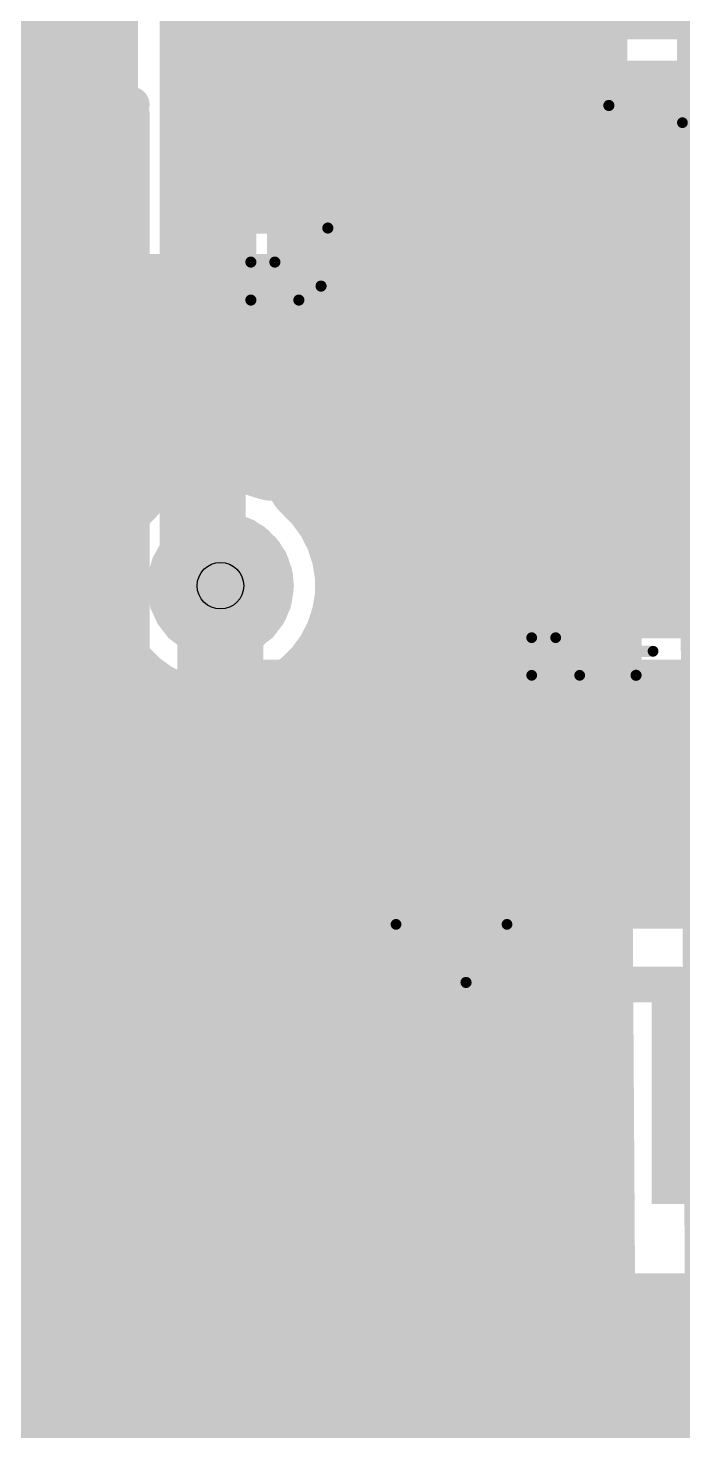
# Model space of a CAD drawing. Extents: x 0 to 1.5, y 0 to 3.74.
# Drawn here: x 0.3472 to 0.5302, y 1.3952 to 1.7866 of the extents above; entities that cross this region are included whole.
import ezdxf

# ---------------------------------------------------------------- set-up
doc = ezdxf.new("R2010")
doc.units = 0
for name, color, linetype in [('Bottom', 6, 'CONTINUOUS'), ('Drill_Bottom', 8, 'CONTINUOUS'), ('Drill_Top', 7, 'CONTINUOUS'), ('Edge_Bottom', 17, 'CONTINUOUS'), ('Edge_Top', 16, 'CONTINUOUS'), ('Top', 5, 'CONTINUOUS'), ('Top_Mask', 3, 'CONTINUOUS'), ('Top_Paste', 4, 'CONTINUOUS'), ('Top_Silk', 2, 'CONTINUOUS')]:
    doc.layers.add(name, color=color, linetype=linetype)

msp = doc.modelspace()

# ---------------------------------------------------------------- linework, layer by layer
at = {"layer": 'Bottom', "linetype": 'CONTINUOUS'}
for points, const_width in [([(0.507, 1.0126), (0.4982, 2.4035)], 0.025), ([(0.5371, 2.3968), (0.5459, 1.0176)], 0.025), ([(0.4265, 1.889), (0.4265, 1.6605)], 0.025), ([(0.396, 1.889), (0.396, 1.636)], 0.008), ([(0.3655, 1.6471), (0.3655, 1.8764)], 0.025), ([(0.2013, 1.7826), (0.363, 1.7826)], 0.025), ([(0.429, 1.7826), (0.4995, 1.7826)], 0.025), ([(0.2013, 1.7577), (0.363, 1.7577)], 0.025), ([(0.429, 1.7577), (0.4997, 1.7577)], 0.025), ([(0.2013, 1.7329), (0.363, 1.7329)], 0.025), ([(0.429, 1.7329), (0.4999, 1.7329)], 0.025), ([(0.2013, 1.708), (0.363, 1.708)], 0.025), ([(0.429, 1.708), (0.5, 1.708)], 0.025), ([(0.1956, 1.6831), (0.363, 1.6831)], 0.025), ([(0.429, 1.6831), (0.5002, 1.6831)], 0.025), ([(0.4265, 1.6605), (0.4306, 1.6563)], 0.025), ([(0.1714, 1.6583), (0.363, 1.6583)], 0.025), ([(0.4306, 1.6563), (0.4342, 1.6514)], 0.025), ([(0.4314, 1.6583), (0.5004, 1.6583)], 0.025), ([(0.4342, 1.6514), (0.437, 1.6459)], 0.025), ([(0.3631, 1.6401), (0.3655, 1.6471)], 0.025), ([(0.437, 1.6459), (0.4389, 1.6401)], 0.025), ([(0.3621, 1.6341), (0.3631, 1.6401)], 0.025), ([(0.4389, 1.6401), (0.4399, 1.6341)], 0.025), ([(0.1465, 1.6334), (0.3596, 1.6334)], 0.025), ([(0.3621, 1.6279), (0.3621, 1.6341)], 0.025), ([(0.4399, 1.6341), (0.4399, 1.6279)], 0.025), ([(0.4424, 1.6334), (0.5005, 1.6334)], 0.025), ([(0.3631, 1.6219), (0.3621, 1.6279)], 0.025), ([(0.4399, 1.6279), (0.4389, 1.6219)], 0.025), ([(0.396, 1.636), (0.401, 1.631)], 0.008), ([(0.365, 1.6161), (0.3631, 1.6219)], 0.025), ([(0.4389, 1.6219), (0.437, 1.6161)], 0.025), ([(0.3678, 1.6106), (0.365, 1.6161)], 0.025), ([(0.437, 1.6161), (0.4342, 1.6106)], 0.025), ([(0.2981, 1.6085), (0.3667, 1.6085)], 0.025), ([(0.3714, 1.6057), (0.3678, 1.6106)], 0.025), ([(0.4342, 1.6106), (0.4306, 1.6057)], 0.025), ([(0.4354, 1.6085), (0.5006, 1.6085)], 0.025), ([(0.3757, 1.6014), (0.3714, 1.6057)], 0.025), ([(0.4306, 1.6057), (0.4263, 1.6014)], 0.025), ([(0.3806, 1.5978), (0.3757, 1.6014)], 0.025), ([(0.4263, 1.6014), (0.4214, 1.5978)], 0.025), ([(0.3861, 1.595), (0.3806, 1.5978)], 0.025), ([(0.4214, 1.5978), (0.4159, 1.595)], 0.025), ([(0.3919, 1.5931), (0.3861, 1.595)], 0.025), ([(0.3979, 1.5921), (0.3919, 1.5931)], 0.025), ([(0.4101, 1.5931), (0.4041, 1.5921)], 0.025), ([(0.4159, 1.595), (0.4101, 1.5931)], 0.025), ([(0.4041, 1.5921), (0.3979, 1.5921)], 0.025), ([(0.3111, 1.5837), (0.5008, 1.5837)], 0.025), ([(0.313, 1.5588), (0.501, 1.5588)], 0.025), ([(0.3049, 1.5339), (0.5011, 1.5339)], 0.025), ([(0.2977, 1.509), (0.5013, 1.509)], 0.025), ([(0.311, 1.4842), (0.5014, 1.4842)], 0.025), ([(0.3131, 1.4593), (0.5016, 1.4593)], 0.025), ([(0.3052, 1.4344), (0.5018, 1.4344)], 0.025), ([(0.2972, 1.4096), (0.5019, 1.4096)], 0.025), ([(0.3108, 1.3847), (0.5021, 1.3847)], 0.025)]:
    msp.add_lwpolyline(points, dxfattribs=dict(at, const_width=const_width))
for points, const_width in [([(0.4202, 1.6605, 1), (0.4327, 1.6605, 1), (0.4202, 1.6605, 1)], 0.0125), ([(0.4202, 1.6605, 1), (0.4327, 1.6605, 1), (0.4202, 1.6605, 1)], 0.0125), ([(0.4244, 1.6563, 1), (0.4369, 1.6563, 1), (0.4244, 1.6563, 1)], 0.0125), ([(0.4244, 1.6563, 1), (0.4369, 1.6563, 1), (0.4244, 1.6563, 1)], 0.0125), ([(0.428, 1.6514, 1), (0.4405, 1.6514, 1), (0.428, 1.6514, 1)], 0.0125), ([(0.428, 1.6514, 1), (0.4405, 1.6514, 1), (0.428, 1.6514, 1)], 0.0125), ([(0.3593, 1.6471, 1), (0.3718, 1.6471, 1), (0.3593, 1.6471, 1)], 0.0125), ([(0.3593, 1.6471, 1), (0.3718, 1.6471, 1), (0.3593, 1.6471, 1)], 0.0125), ([(0.4308, 1.6459, 1), (0.4433, 1.6459, 1), (0.4308, 1.6459, 1)], 0.0125), ([(0.4308, 1.6459, 1), (0.4433, 1.6459, 1), (0.4308, 1.6459, 1)], 0.0125), ([(0.3568, 1.6401, 1), (0.3693, 1.6401, 1), (0.3568, 1.6401, 1)], 0.0125), ([(0.3568, 1.6401, 1), (0.3693, 1.6401, 1), (0.3568, 1.6401, 1)], 0.0125), ([(0.4327, 1.6401, 1), (0.4452, 1.6401, 1), (0.4327, 1.6401, 1)], 0.0125), ([(0.4327, 1.6401, 1), (0.4452, 1.6401, 1), (0.4327, 1.6401, 1)], 0.0125), ([(0.3559, 1.6341, 1), (0.3684, 1.6341, 1), (0.3559, 1.6341, 1)], 0.0125), ([(0.3559, 1.6341, 1), (0.3684, 1.6341, 1), (0.3559, 1.6341, 1)], 0.0125), ([(0.4336, 1.6341, 1), (0.4461, 1.6341, 1), (0.4336, 1.6341, 1)], 0.0125), ([(0.4336, 1.6341, 1), (0.4461, 1.6341, 1), (0.4336, 1.6341, 1)], 0.0125), ([(0.3559, 1.6279, 1), (0.3684, 1.6279, 1), (0.3559, 1.6279, 1)], 0.0125), ([(0.3559, 1.6279, 1), (0.3684, 1.6279, 1), (0.3559, 1.6279, 1)], 0.0125), ([(0.4073, 1.631, 1), (0.3947, 1.631, 1), (0.4073, 1.631, 1)], 0.0125), ([(0.4336, 1.6279, 1), (0.4461, 1.6279, 1), (0.4336, 1.6279, 1)], 0.0125), ([(0.4336, 1.6279, 1), (0.4461, 1.6279, 1), (0.4336, 1.6279, 1)], 0.0125), ([(0.394, 1.636, 1), (0.398, 1.636, 1), (0.394, 1.636, 1)], 0.004), ([(0.394, 1.636, 1), (0.398, 1.636, 1), (0.394, 1.636, 1)], 0.004), ([(0.3568, 1.6219, 1), (0.3693, 1.6219, 1), (0.3568, 1.6219, 1)], 0.0125), ([(0.3568, 1.6219, 1), (0.3693, 1.6219, 1), (0.3568, 1.6219, 1)], 0.0125), ([(0.399, 1.631, 1), (0.403, 1.631, 1), (0.399, 1.631, 1)], 0.004), ([(0.4327, 1.6219, 1), (0.4452, 1.6219, 1), (0.4327, 1.6219, 1)], 0.0125), ([(0.4327, 1.6219, 1), (0.4452, 1.6219, 1), (0.4327, 1.6219, 1)], 0.0125), ([(0.3587, 1.6161, 1), (0.3712, 1.6161, 1), (0.3587, 1.6161, 1)], 0.0125), ([(0.3587, 1.6161, 1), (0.3712, 1.6161, 1), (0.3587, 1.6161, 1)], 0.0125), ([(0.4308, 1.6161, 1), (0.4433, 1.6161, 1), (0.4308, 1.6161, 1)], 0.0125), ([(0.4308, 1.6161, 1), (0.4433, 1.6161, 1), (0.4308, 1.6161, 1)], 0.0125), ([(0.3615, 1.6106, 1), (0.374, 1.6106, 1), (0.3615, 1.6106, 1)], 0.0125), ([(0.3615, 1.6106, 1), (0.374, 1.6106, 1), (0.3615, 1.6106, 1)], 0.0125), ([(0.428, 1.6106, 1), (0.4405, 1.6106, 1), (0.428, 1.6106, 1)], 0.0125), ([(0.428, 1.6106, 1), (0.4405, 1.6106, 1), (0.428, 1.6106, 1)], 0.0125), ([(0.3651, 1.6057, 1), (0.3776, 1.6057, 1), (0.3651, 1.6057, 1)], 0.0125), ([(0.3651, 1.6057, 1), (0.3776, 1.6057, 1), (0.3651, 1.6057, 1)], 0.0125), ([(0.4244, 1.6057, 1), (0.4369, 1.6057, 1), (0.4244, 1.6057, 1)], 0.0125), ([(0.4244, 1.6057, 1), (0.4369, 1.6057, 1), (0.4244, 1.6057, 1)], 0.0125), ([(0.3694, 1.6014, 1), (0.3819, 1.6014, 1), (0.3694, 1.6014, 1)], 0.0125), ([(0.3694, 1.6014, 1), (0.3819, 1.6014, 1), (0.3694, 1.6014, 1)], 0.0125), ([(0.4201, 1.6014, 1), (0.4326, 1.6014, 1), (0.4201, 1.6014, 1)], 0.0125), ([(0.4201, 1.6014, 1), (0.4326, 1.6014, 1), (0.4201, 1.6014, 1)], 0.0125), ([(0.3744, 1.5978, 1), (0.3869, 1.5978, 1), (0.3744, 1.5978, 1)], 0.0125), ([(0.3744, 1.5978, 1), (0.3869, 1.5978, 1), (0.3744, 1.5978, 1)], 0.0125), ([(0.4151, 1.5978, 1), (0.4276, 1.5978, 1), (0.4151, 1.5978, 1)], 0.0125), ([(0.4151, 1.5978, 1), (0.4276, 1.5978, 1), (0.4151, 1.5978, 1)], 0.0125), ([(0.3798, 1.595, 1), (0.3923, 1.595, 1), (0.3798, 1.595, 1)], 0.0125), ([(0.3798, 1.595, 1), (0.3923, 1.595, 1), (0.3798, 1.595, 1)], 0.0125), ([(0.3856, 1.5931, 1), (0.3981, 1.5931, 1), (0.3856, 1.5931, 1)], 0.0125), ([(0.3856, 1.5931, 1), (0.3981, 1.5931, 1), (0.3856, 1.5931, 1)], 0.0125), ([(0.4039, 1.5931, 1), (0.4164, 1.5931, 1), (0.4039, 1.5931, 1)], 0.0125), ([(0.4039, 1.5931, 1), (0.4164, 1.5931, 1), (0.4039, 1.5931, 1)], 0.0125), ([(0.4097, 1.595, 1), (0.4222, 1.595, 1), (0.4097, 1.595, 1)], 0.0125), ([(0.4097, 1.595, 1), (0.4222, 1.595, 1), (0.4097, 1.595, 1)], 0.0125), ([(0.3917, 1.5921, 1), (0.4042, 1.5921, 1), (0.3917, 1.5921, 1)], 0.0125), ([(0.3917, 1.5921, 1), (0.4042, 1.5921, 1), (0.3917, 1.5921, 1)], 0.0125), ([(0.3978, 1.5921, 1), (0.4103, 1.5921, 1), (0.3978, 1.5921, 1)], 0.0125), ([(0.3978, 1.5921, 1), (0.4103, 1.5921, 1), (0.3978, 1.5921, 1)], 0.0125)]:
    msp.add_lwpolyline(points, format="xyb", dxfattribs=dict(at, const_width=const_width))
at = {"layer": 'Drill_Bottom'}
msp.add_circle((0.401, 1.631), 0.0065, dxfattribs=at)
at = {"layer": 'Drill_Top'}
msp.add_circle((0.401, 1.631), 0.0065, dxfattribs=at)
at = {"layer": 'Edge_Bottom', "linetype": 'CONTINUOUS', "const_width": 0.008}
msp.add_lwpolyline([(0.404, 1.8837), (0.404, 1.6471), (0.4073, 1.6462), (0.4107, 1.6443), (0.4135, 1.6417), (0.4157, 1.6385), (0.417, 1.6349), (0.4175, 1.631), (0.417, 1.6271), (0.4157, 1.6235), (0.4135, 1.6203), (0.4107, 1.6177), (0.4073, 1.6158), (0.4036, 1.6147), (0.3997, 1.6146), (0.3959, 1.6153), (0.3924, 1.6169), (0.3893, 1.6193), (0.3869, 1.6224), (0.3853, 1.6259), (0.3846, 1.6297), (0.3847, 1.6336), (0.3858, 1.6373), (0.388, 1.6411), (0.388, 1.8856)], dxfattribs=at)
at = {"layer": 'Edge_Top', "linetype": 'CONTINUOUS', "const_width": 0.008}
for points in [[(0.3475, 2.3958), (0.3473, 1.359), (0.346, 1.3561), (0.3188, 1.3288), (0.2808, 1.2908), (0.2837, 1.286), (0.2863, 1.2797), (0.2879, 1.2731), (0.2884, 1.2663), (0.2883, 1.2629)], [(0.5733, 1.8177), (0.5733, 1.7875), (0.4787, 1.7875), (0.4787, 1.792), (0.4595, 1.7727), (0.4595, 1.7336), (0.3925, 1.7336), (0.3925, 1.7928)], [(0.5382, 1.5429), (0.5275, 1.5537), (0.5276, 1.5393), (0.4684, 1.5393), (0.4684, 1.5911), (0.4607, 1.5992), (0.4596, 1.6021), (0.4595, 1.6288), (0.4379, 1.6289), (0.4379, 1.6959), (0.4971, 1.6959), (0.4971, 1.6289), (0.4756, 1.6289), (0.4755, 1.6066), (0.4759, 1.6064)], [(0.518, 1.6959), (0.5719, 1.6959), (0.5719, 1.6289), (0.5127, 1.6289), (0.5127, 1.6959), (0.518, 1.6959)], [(0.4091, 1.6064), (0.4528, 1.6064), (0.4528, 1.5393), (0.3936, 1.5393), (0.3934, 1.5926), (0.393, 1.595), (0.393, 1.6165), (0.3893, 1.6193), (0.3869, 1.6224), (0.3853, 1.6259), (0.3846, 1.6297), (0.3847, 1.6336), (0.3858, 1.6373), (0.3877, 1.6407), (0.3903, 1.6435), (0.3935, 1.6457), (0.3971, 1.647), (0.401, 1.6475), (0.4049, 1.647), (0.4085, 1.6457), (0.4117, 1.6435), (0.4143, 1.6407), (0.4162, 1.6373), (0.4173, 1.6336), (0.4174, 1.6297), (0.4167, 1.6259), (0.4151, 1.6224), (0.4127, 1.6193), (0.409, 1.6166), (0.409, 1.6065), (0.4091, 1.6064)], [(0.4759, 1.6064), (0.5276, 1.6064), (0.5276, 1.5762), (0.5531, 1.5504)], [(0.456, 1.5138), (0.4981, 1.5138), (0.4981, 1.4625), (0.4507, 1.4625), (0.4507, 1.5138), (0.456, 1.5138)], [(0.5729, 1.4625), (0.5255, 1.4625), (0.5255, 1.5138), (0.5383, 1.5138)], [(0.4881, 1.3838), (0.4881, 1.4351), (0.5355, 1.4351)]]:
    msp.add_lwpolyline(points, dxfattribs=at)
at = {"layer": 'Top', "linetype": 'CONTINUOUS'}
for points, const_width in [([(0.4387, 1.7632), (0.526, 1.8505)], 0.008), ([(0.4835, 1.765), (0.482, 1.7528)], 0.025), ([(0.5958, 1.765), (0.4835, 1.765)], 0.025), ([(0.426, 1.7632), (0.4387, 1.7632)], 0.008), ([(0.4845, 1.7567), (0.7109, 1.7567)], 0.025), ([(0.482, 1.7528), (0.482, 1.7185)], 0.025), ([(0.4845, 1.7319), (0.6877, 1.7319)], 0.025), ([(0.482, 1.7185), (0.5196, 1.7184)], 0.025), ([(0.5196, 1.7184), (0.5196, 1.6288)], 0.025), ([(0.4155, 1.7111), (0.37, 1.7111)], 0.025), ([(0.37, 1.7111), (0.37, 1.6547)], 0.025), ([(0.4154, 1.6672), (0.4154, 1.7111)], 0.025), ([(0.3725, 1.707), (0.4129, 1.707)], 0.025), ([(0.5221, 1.707), (0.6795, 1.707)], 0.025), ([(0.3725, 1.6821), (0.4129, 1.6821)], 0.025), ([(0.5221, 1.6821), (0.6808, 1.6821)], 0.025), ([(0.3806, 1.6642), (0.3861, 1.667)], 0.025), ([(0.3861, 1.667), (0.3919, 1.6689)], 0.025), ([(0.3919, 1.6689), (0.3979, 1.6699)], 0.025), ([(0.3979, 1.6699), (0.4041, 1.6699)], 0.025), ([(0.4041, 1.6699), (0.4101, 1.6689)], 0.025), ([(0.4101, 1.6689), (0.4154, 1.6672)], 0.025), ([(0.3757, 1.6606), (0.3806, 1.6642)], 0.025), ([(0.37, 1.6547), (0.3757, 1.6606)], 0.025), ([(0.5221, 1.6573), (0.6921, 1.6573)], 0.025), ([(0.4675, 1.6624), (0.4675, 1.6033)], 0.008), ([(0.5221, 1.6324), (0.7251, 1.6324)], 0.025), ([(0.5196, 1.6288), (0.5501, 1.6289)], 0.025), ([(0.401, 1.631), (0.401, 1.595)], 0.008), ([(0.3705, 1.6067), (0.37, 1.5831)], 0.025), ([(0.3705, 1.595), (0.3705, 1.6067)], 0.025), ([(0.3709, 1.5903), (0.3705, 1.595)], 0.025), ([(0.4675, 1.6033), (0.498, 1.5728)], 0.008), ([(0.3711, 1.5168), (0.3709, 1.5903)], 0.025), ([(0.401, 1.595), (0.4232, 1.5728)], 0.008), ([(0.37, 1.5831), (0.3699, 1.3584)], 0.025), ([(0.498, 1.5728), (0.5197, 1.5728)], 0.008), ([(0.5197, 1.5728), (0.5462, 1.5463)], 0.008), ([(0.503, 1.5168), (0.3711, 1.5168)], 0.025), ([(0.503, 1.4576), (0.503, 1.5168)], 0.025), ([(0.3725, 1.508), (0.5005, 1.508)], 0.025), ([(0.3725, 1.4832), (0.5005, 1.4832)], 0.025), ([(0.3725, 1.4583), (0.5005, 1.4583)], 0.025), ([(0.4656, 1.3625), (0.4656, 1.4576)], 0.025), ([(0.4656, 1.4576), (0.503, 1.4576)], 0.025), ([(0.3725, 1.4334), (0.4631, 1.4334)], 0.025), ([(0.3725, 1.4086), (0.4631, 1.4086)], 0.025), ([(0.5118, 1.4094), (0.7072, 1.4094)], 0.012), ([(0.5167, 1.4045), (0.5118, 1.4094)], 0.008), ([(0.5167, 1.277), (0.5167, 1.4045)], 0.008), ([(0.3725, 1.3837), (0.4631, 1.3837)], 0.025)]:
    msp.add_lwpolyline(points, dxfattribs=dict(at, const_width=const_width))
for points, const_width in [([(0.4773, 1.765, 1), (0.4898, 1.765, 1), (0.4773, 1.765, 1)], 0.0125), ([(0.4773, 1.765, 1), (0.4898, 1.765, 1), (0.4773, 1.765, 1)], 0.0125), ([(0.424, 1.7632, 1), (0.428, 1.7632, 1), (0.424, 1.7632, 1)], 0.004), ([(0.4367, 1.7632, 1), (0.4407, 1.7632, 1), (0.4367, 1.7632, 1)], 0.004), ([(0.4367, 1.7632, 1), (0.4407, 1.7632, 1), (0.4367, 1.7632, 1)], 0.004), ([(0.4758, 1.7528, 1), (0.4883, 1.7528, 1), (0.4758, 1.7528, 1)], 0.0125), ([(0.4758, 1.7528, 1), (0.4883, 1.7528, 1), (0.4758, 1.7528, 1)], 0.0125), ([(0.4758, 1.7185, 1), (0.4883, 1.7185, 1), (0.4758, 1.7185, 1)], 0.0125), ([(0.4758, 1.7185, 1), (0.4883, 1.7185, 1), (0.4758, 1.7185, 1)], 0.0125), ([(0.5133, 1.7184, 1), (0.5258, 1.7184, 1), (0.5133, 1.7184, 1)], 0.0125), ([(0.5133, 1.7184, 1), (0.5258, 1.7184, 1), (0.5133, 1.7184, 1)], 0.0125), ([(0.3638, 1.7111, 1), (0.3763, 1.7111, 1), (0.3638, 1.7111, 1)], 0.0125), ([(0.3638, 1.7111, 1), (0.3763, 1.7111, 1), (0.3638, 1.7111, 1)], 0.0125), ([(0.4092, 1.7111, 1), (0.4217, 1.7111, 1), (0.4092, 1.7111, 1)], 0.0125), ([(0.4092, 1.7111, 1), (0.4217, 1.7111, 1), (0.4092, 1.7111, 1)], 0.0125), ([(0.3798, 1.667, 1), (0.3923, 1.667, 1), (0.3798, 1.667, 1)], 0.0125), ([(0.3798, 1.667, 1), (0.3923, 1.667, 1), (0.3798, 1.667, 1)], 0.0125), ([(0.3856, 1.6689, 1), (0.3981, 1.6689, 1), (0.3856, 1.6689, 1)], 0.0125), ([(0.3856, 1.6689, 1), (0.3981, 1.6689, 1), (0.3856, 1.6689, 1)], 0.0125), ([(0.3917, 1.6699, 1), (0.4042, 1.6699, 1), (0.3917, 1.6699, 1)], 0.0125), ([(0.3917, 1.6699, 1), (0.4042, 1.6699, 1), (0.3917, 1.6699, 1)], 0.0125), ([(0.3978, 1.6699, 1), (0.4103, 1.6699, 1), (0.3978, 1.6699, 1)], 0.0125), ([(0.3978, 1.6699, 1), (0.4103, 1.6699, 1), (0.3978, 1.6699, 1)], 0.0125), ([(0.4039, 1.6689, 1), (0.4164, 1.6689, 1), (0.4039, 1.6689, 1)], 0.0125), ([(0.4039, 1.6689, 1), (0.4164, 1.6689, 1), (0.4039, 1.6689, 1)], 0.0125), ([(0.4092, 1.6672, 1), (0.4217, 1.6672, 1), (0.4092, 1.6672, 1)], 0.0125), ([(0.4092, 1.6672, 1), (0.4217, 1.6672, 1), (0.4092, 1.6672, 1)], 0.0125), ([(0.3744, 1.6642, 1), (0.3869, 1.6642, 1), (0.3744, 1.6642, 1)], 0.0125), ([(0.3744, 1.6642, 1), (0.3869, 1.6642, 1), (0.3744, 1.6642, 1)], 0.0125), ([(0.3694, 1.6606, 1), (0.3819, 1.6606, 1), (0.3694, 1.6606, 1)], 0.0125), ([(0.3694, 1.6606, 1), (0.3819, 1.6606, 1), (0.3694, 1.6606, 1)], 0.0125), ([(0.3638, 1.6547, 1), (0.3763, 1.6547, 1), (0.3638, 1.6547, 1)], 0.0125), ([(0.3638, 1.6547, 1), (0.3763, 1.6547, 1), (0.3638, 1.6547, 1)], 0.0125), ([(0.4655, 1.6624, 1), (0.4695, 1.6624, 1), (0.4655, 1.6624, 1)], 0.004), ([(0.4073, 1.631, 1), (0.3947, 1.631, 1), (0.4073, 1.631, 1)], 0.0125), ([(0.5133, 1.6288, 1), (0.5258, 1.6288, 1), (0.5133, 1.6288, 1)], 0.0125), ([(0.5133, 1.6288, 1), (0.5258, 1.6288, 1), (0.5133, 1.6288, 1)], 0.0125), ([(0.399, 1.631, 1), (0.403, 1.631, 1), (0.399, 1.631, 1)], 0.004), ([(0.3643, 1.6067, 1), (0.3768, 1.6067, 1), (0.3643, 1.6067, 1)], 0.0125), ([(0.3643, 1.6067, 1), (0.3768, 1.6067, 1), (0.3643, 1.6067, 1)], 0.0125), ([(0.3643, 1.595, 1), (0.3768, 1.595, 1), (0.3643, 1.595, 1)], 0.0125), ([(0.3643, 1.595, 1), (0.3768, 1.595, 1), (0.3643, 1.595, 1)], 0.0125), ([(0.4655, 1.6033, 1), (0.4695, 1.6033, 1), (0.4655, 1.6033, 1)], 0.004), ([(0.4655, 1.6033, 1), (0.4695, 1.6033, 1), (0.4655, 1.6033, 1)], 0.004), ([(0.3646, 1.5903, 1), (0.3771, 1.5903, 1), (0.3646, 1.5903, 1)], 0.0125), ([(0.3646, 1.5903, 1), (0.3771, 1.5903, 1), (0.3646, 1.5903, 1)], 0.0125), ([(0.399, 1.595, 1), (0.403, 1.595, 1), (0.399, 1.595, 1)], 0.004), ([(0.399, 1.595, 1), (0.403, 1.595, 1), (0.399, 1.595, 1)], 0.004), ([(0.3638, 1.5831, 1), (0.3763, 1.5831, 1), (0.3638, 1.5831, 1)], 0.0125), ([(0.3638, 1.5831, 1), (0.3763, 1.5831, 1), (0.3638, 1.5831, 1)], 0.0125), ([(0.4212, 1.5728, 1), (0.4252, 1.5728, 1), (0.4212, 1.5728, 1)], 0.004), ([(0.496, 1.5728, 1), (0.5, 1.5728, 1), (0.496, 1.5728, 1)], 0.004), ([(0.496, 1.5728, 1), (0.5, 1.5728, 1), (0.496, 1.5728, 1)], 0.004), ([(0.5177, 1.5728, 1), (0.5217, 1.5728, 1), (0.5177, 1.5728, 1)], 0.004), ([(0.5177, 1.5728, 1), (0.5217, 1.5728, 1), (0.5177, 1.5728, 1)], 0.004), ([(0.3649, 1.5168, 1), (0.3774, 1.5168, 1), (0.3649, 1.5168, 1)], 0.0125), ([(0.3649, 1.5168, 1), (0.3774, 1.5168, 1), (0.3649, 1.5168, 1)], 0.0125), ([(0.4968, 1.5168, 1), (0.5093, 1.5168, 1), (0.4968, 1.5168, 1)], 0.0125), ([(0.4968, 1.5168, 1), (0.5093, 1.5168, 1), (0.4968, 1.5168, 1)], 0.0125), ([(0.4594, 1.4576, 1), (0.4719, 1.4576, 1), (0.4594, 1.4576, 1)], 0.0125), ([(0.4594, 1.4576, 1), (0.4719, 1.4576, 1), (0.4594, 1.4576, 1)], 0.0125), ([(0.4967, 1.4576, 1), (0.5092, 1.4576, 1), (0.4967, 1.4576, 1)], 0.0125), ([(0.4967, 1.4576, 1), (0.5092, 1.4576, 1), (0.4967, 1.4576, 1)], 0.0125), ([(0.5088, 1.4094, 1), (0.5148, 1.4094, 1), (0.5088, 1.4094, 1)], 0.006), ([(0.5098, 1.4094, 1), (0.5138, 1.4094, 1), (0.5098, 1.4094, 1)], 0.004), ([(0.5147, 1.4045, 1), (0.5187, 1.4045, 1), (0.5147, 1.4045, 1)], 0.004), ([(0.5147, 1.4045, 1), (0.5187, 1.4045, 1), (0.5147, 1.4045, 1)], 0.004)]:
    msp.add_lwpolyline(points, format="xyb", dxfattribs=dict(at, const_width=const_width))
at = {"layer": 'Top'}
for points in [[(0.3965, 1.7888), (0.4555, 1.7888), (0.3965, 1.7376), (0.4555, 1.7376)], [(0.4419, 1.6919), (0.4931, 1.6919), (0.4419, 1.6329), (0.4931, 1.6329)], [(0.5167, 1.6919), (0.5679, 1.6919), (0.5167, 1.6329), (0.5679, 1.6329)], [(0.3976, 1.6024), (0.4488, 1.6024), (0.3976, 1.5433), (0.4488, 1.5433)], [(0.4724, 1.6024), (0.5236, 1.6024), (0.4724, 1.5433), (0.5236, 1.5433)], [(0.4547, 1.5098), (0.4941, 1.5098), (0.4547, 1.4665), (0.4941, 1.4665)], [(0.5295, 1.5098), (0.5689, 1.5098), (0.5295, 1.4665), (0.5689, 1.4665)], [(0.4921, 1.4311), (0.5315, 1.4311), (0.4921, 1.3878), (0.5315, 1.3878)]]:
    msp.add_solid(points, dxfattribs=at)
at = {"layer": 'Top_Mask'}
for points in [[(0.3925, 1.7928), (0.4595, 1.7928), (0.3925, 1.7336), (0.4595, 1.7336)], [(0.4379, 1.6959), (0.4971, 1.6959), (0.4379, 1.6289), (0.4971, 1.6289)], [(0.5127, 1.6959), (0.5719, 1.6959), (0.5127, 1.6289), (0.5719, 1.6289)], [(0.3936, 1.6064), (0.4528, 1.6064), (0.3936, 1.5393), (0.4528, 1.5393)], [(0.4684, 1.6064), (0.5276, 1.6064), (0.4684, 1.5393), (0.5276, 1.5393)], [(0.4507, 1.5139), (0.4981, 1.5139), (0.4507, 1.4625), (0.4981, 1.4625)], [(0.5255, 1.5139), (0.5729, 1.5139), (0.5255, 1.4625), (0.5729, 1.4625)], [(0.4881, 1.4351), (0.5355, 1.4351), (0.4881, 1.3838), (0.5355, 1.3838)]]:
    msp.add_solid(points, dxfattribs=at)
at = {"layer": 'Top_Paste'}
for points in [[(0.3995, 1.7858), (0.4525, 1.7858), (0.3995, 1.7406), (0.4525, 1.7406)], [(0.4449, 1.6889), (0.4901, 1.6889), (0.4449, 1.6359), (0.4901, 1.6359)], [(0.5197, 1.6889), (0.5649, 1.6889), (0.5197, 1.6359), (0.5649, 1.6359)], [(0.4006, 1.5994), (0.4458, 1.5994), (0.4006, 1.5463), (0.4458, 1.5463)], [(0.4754, 1.5994), (0.5206, 1.5994), (0.4754, 1.5463), (0.5206, 1.5463)], [(0.4577, 1.5069), (0.4911, 1.5069), (0.4577, 1.4695), (0.4911, 1.4695)], [(0.4951, 1.4281), (0.5285, 1.4281), (0.4951, 1.3908), (0.5285, 1.3908)]]:
    msp.add_solid(points, dxfattribs=at)
at = {"layer": 'Top_Silk', "linetype": 'CONTINUOUS'}
for points, const_width in [([(0.5693, 1.7718), (0.4827, 1.7718)], 0.01), ([(0.3762, 1.7652), (0.1951, 1.7652)], 0.01), ([(0.3762, 1.7642), (0.1951, 1.7642)], 0.01), ([(0.3762, 0.9675), (0.3762, 1.7628)], 0.01), ([(0.3762, 0.9665), (0.3762, 1.7618)], 0.01), ([(0.5095, 1.765), (0.5095, 1.7449), (0.5162, 1.7449), (0.5191, 1.7459), (0.521, 1.7478), (0.522, 1.7497), (0.5229, 1.7525), (0.5229, 1.7573), (0.522, 1.7602), (0.521, 1.7621), (0.5191, 1.764), (0.5162, 1.765), (0.5095, 1.765)], 0.0031), ([(0.5301, 1.7602), (0.5301, 1.7611), (0.531, 1.7631), (0.532, 1.764), (0.5339, 1.765), (0.5377, 1.765), (0.5396, 1.764), (0.5406, 1.7631), (0.5415, 1.7611), (0.5415, 1.7592), (0.5406, 1.7573), (0.5387, 1.7545), (0.5291, 1.7449), (0.5425, 1.7449)], 0.0031), ([(0.4095, 1.7213), (0.4181, 1.7213), (0.421, 1.7222), (0.422, 1.7232), (0.4229, 1.7251), (0.4229, 1.727), (0.422, 1.7289), (0.421, 1.7299), (0.4181, 1.7308), (0.4095, 1.7308), (0.4095, 1.7107)], 0.0031), ([(0.431, 1.7308), (0.4415, 1.7308), (0.4358, 1.7232), (0.4387, 1.7232), (0.4406, 1.7222), (0.4415, 1.7213), (0.4425, 1.7184), (0.4425, 1.7165), (0.4415, 1.7136), (0.4396, 1.7117), (0.4367, 1.7107), (0.4339, 1.7107), (0.431, 1.7117), (0.4301, 1.7127), (0.4291, 1.7146)], 0.0031), ([(0.4162, 1.7213), (0.4229, 1.7107)], 0.0031), ([(0.5171, 1.606), (0.5171, 1.6261), (0.5075, 1.6127), (0.5219, 1.6127)], 0.0031), ([(0.4879, 1.6165), (0.4965, 1.6165), (0.4994, 1.6175), (0.5004, 1.6184), (0.5013, 1.6203), (0.5013, 1.6223), (0.5004, 1.6242), (0.4994, 1.6251), (0.4965, 1.6261), (0.4879, 1.6261), (0.4879, 1.606)], 0.0031), ([(0.4946, 1.6165), (0.5013, 1.606)], 0.0031), ([(0.45, 1.5365), (0.45, 1.5164), (0.4567, 1.5164), (0.4596, 1.5174), (0.4615, 1.5193), (0.4625, 1.5212), (0.4634, 1.5241), (0.4634, 1.5289), (0.4625, 1.5317), (0.4615, 1.5336), (0.4596, 1.5356), (0.4567, 1.5365), (0.45, 1.5365)], 0.0031), ([(0.4811, 1.5365), (0.4715, 1.5365), (0.4706, 1.5279), (0.4715, 1.5289), (0.4744, 1.5298), (0.4772, 1.5298), (0.4801, 1.5289), (0.482, 1.527), (0.483, 1.5241), (0.483, 1.5222), (0.482, 1.5193), (0.4801, 1.5174), (0.4772, 1.5164), (0.4744, 1.5164), (0.4715, 1.5174), (0.4706, 1.5184), (0.4696, 1.5203)], 0.0031), ([(0.4449, 1.5197), (0.4449, 1.378)], 0.01), ([(0.5787, 1.5197), (0.4449, 1.5197)], 0.01)]:
    msp.add_lwpolyline(points, dxfattribs=dict(at, const_width=const_width))
for points, const_width in [([(0.4802, 1.7718, 1), (0.4852, 1.7718, 1), (0.4802, 1.7718, 1)], 0.005), ([(0.3737, 1.7652, 1), (0.3787, 1.7652, 1), (0.3737, 1.7652, 1)], 0.005), ([(0.3737, 1.7628, 1), (0.3787, 1.7628, 1), (0.3737, 1.7628, 1)], 0.005), ([(0.5087, 1.765, 1), (0.5103, 1.765, 1), (0.5087, 1.765, 1)], 0.0015), ([(0.5293, 1.7602, 1), (0.5308, 1.7602, 1), (0.5293, 1.7602, 1)], 0.0015), ([(0.4302, 1.7308, 1), (0.4318, 1.7308, 1), (0.4302, 1.7308, 1)], 0.0015), ([(0.4087, 1.7213, 1), (0.4103, 1.7213, 1), (0.4087, 1.7213, 1)], 0.0015), ([(0.4154, 1.7213, 1), (0.417, 1.7213, 1), (0.4154, 1.7213, 1)], 0.0015), ([(0.4283, 1.7146, 1), (0.4299, 1.7146, 1), (0.4283, 1.7146, 1)], 0.0015), ([(0.4087, 1.7107, 1), (0.4103, 1.7107, 1), (0.4087, 1.7107, 1)], 0.0015), ([(0.4221, 1.7107, 1), (0.4237, 1.7107, 1), (0.4221, 1.7107, 1)], 0.0015), ([(0.4872, 1.6165, 1), (0.4887, 1.6165, 1), (0.4872, 1.6165, 1)], 0.0015), ([(0.4939, 1.6165, 1), (0.4954, 1.6165, 1), (0.4939, 1.6165, 1)], 0.0015), ([(0.5211, 1.6127, 1), (0.5226, 1.6127, 1), (0.5211, 1.6127, 1)], 0.0015), ([(0.4872, 1.606, 1), (0.4887, 1.606, 1), (0.4872, 1.606, 1)], 0.0015), ([(0.5006, 1.606, 1), (0.5021, 1.606, 1), (0.5006, 1.606, 1)], 0.0015), ([(0.5163, 1.606, 1), (0.5179, 1.606, 1), (0.5163, 1.606, 1)], 0.0015), ([(0.4493, 1.5365, 1), (0.4508, 1.5365, 1), (0.4493, 1.5365, 1)], 0.0015), ([(0.4803, 1.5365, 1), (0.4818, 1.5365, 1), (0.4803, 1.5365, 1)], 0.0015), ([(0.4424, 1.5197, 1), (0.4474, 1.5197, 1), (0.4424, 1.5197, 1)], 0.005), ([(0.4424, 1.5197, 1), (0.4474, 1.5197, 1), (0.4424, 1.5197, 1)], 0.005), ([(0.4688, 1.5203, 1), (0.4704, 1.5203, 1), (0.4688, 1.5203, 1)], 0.0015)]:
    msp.add_lwpolyline(points, format="xyb", dxfattribs=dict(at, const_width=const_width))

doc.saveas('drawing.dxf')
